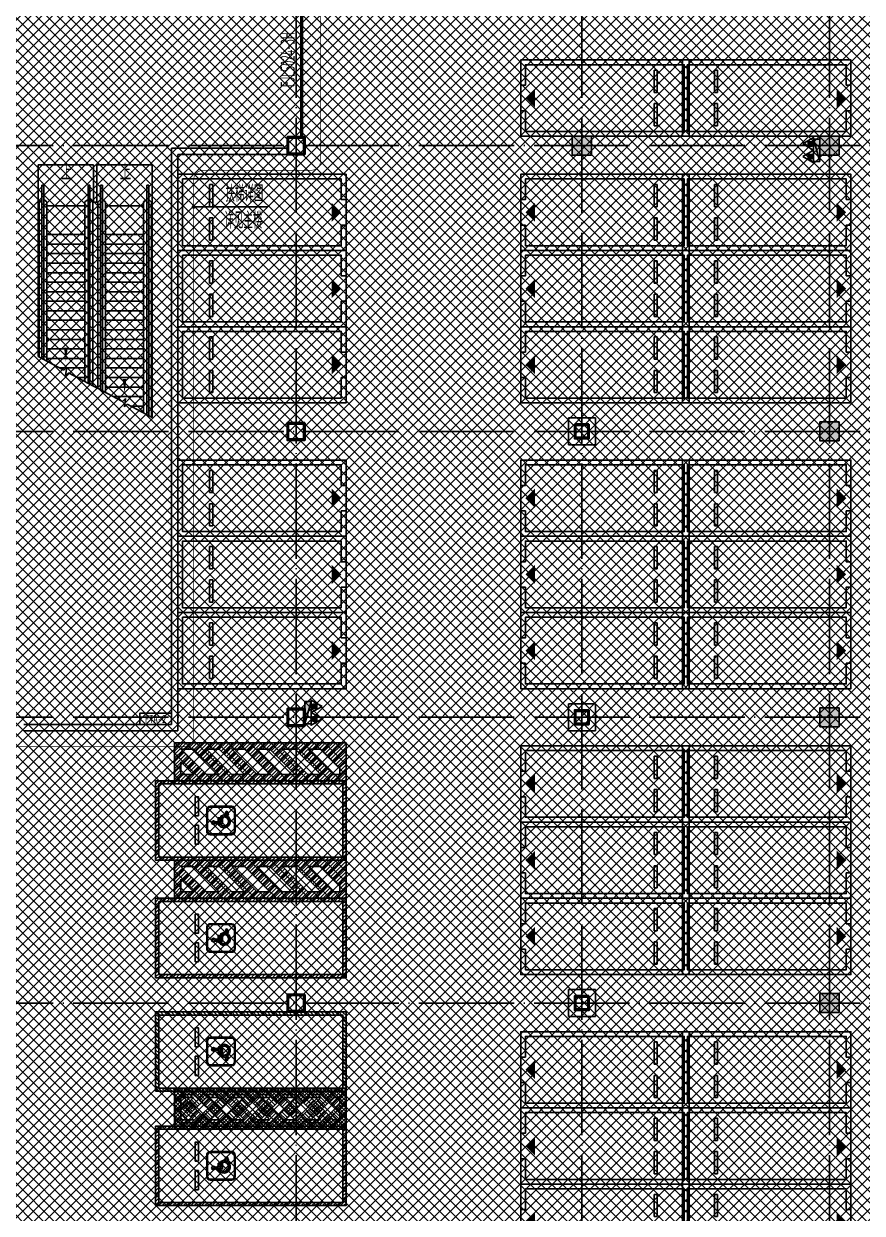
# Model space of a CAD drawing. Extents: x -473190 to 2138458, y -81875 to 2633646.
# Drawn here: x 513762 to 540167, y 46576 to 84030 of the extents above; entities that cross this region are included whole.
import ezdxf
from ezdxf.enums import TextEntityAlignment as Align

# ---------------------------------------------------------------- set-up
doc = ezdxf.new("R2010")
doc.units = 0
doc.header["$LTSCALE"] = 1000
doc.linetypes.add('DASH', pattern=[0.35, 0.25, -0.1])
doc.linetypes.add('DOTE', pattern=[2.42, 2, -0.2, 0.02, -0.2])
for name, color, linetype in [('00-停车位', 67, 'Continuous'), ('3', 7, 'Continuous'), ('A-COLUMN', 2, 'Continuous'), ('A-EVTR', 3, 'Continuous'), ('A-WALL', 2, 'Continuous'), ('car', 252, 'Continuous'), ('DIM_LEAD', 3, 'Continuous'), ('DIM_SYMB', 3, 'Continuous'), ('DOOR_FIRE', 4, 'Continuous'), ('DOOR_FIRE_TEXT', 7, 'Continuous'), ('DOTE', 1, 'DOTE'), ('PUB_HATCH', 8, 'Continuous'), ('PUB_TEXT', 7, 'Continuous'), ('RF-QT', 30, 'Continuous'), ('SRC-03F$0$A-SYMB-NUMB-T', 4, 'Continuous'), ('SRC-03F$0$A-WALL', 7, 'Continuous'), ('W-EQUIP_消火栓', 7, 'Continuous'), ('W-EQUIP_灭火器', 7, 'Continuous'), ('索引线', 252, 'Continuous')]:
    doc.layers.add(name, color=color, linetype=linetype)
doc.layers.add('钢柱', color=51, linetype='Continuous', lineweight=35)
doc.styles.add('8B2_01', font='simhei.ttf', dxfattribs={"width": 0.8})
doc.styles.add('8B2_02', font='tssdeng.shx', dxfattribs={"width": 0.6, "bigfont": 'TSSDCHN.shx'})
doc.styles.add('_TCH_DIM', font='SIMPLEX', dxfattribs={"bigfont": 'GBCBIG'})
doc.styles.add('_TCH_WINDOW', font='tssdeng.shx', dxfattribs={"width": 0.8, "height": 3.5, "bigfont": 'tssdchn.shx'})
doc.styles.add('SRC-03F$0$ECADI-TXT', font='simplex.shx', dxfattribs={"bigfont": 'hztxt.shx'})
pattern_1 = [(45, (-1868267.6, 386048.79), (-56.1266008, 56.1266008), [])]
pattern_2 = [(45, (-1051447.4, 216448.07), (-31.571213, 31.571213), [])]

# ---------------------------------------------------------------- blocks, each defined once
blk = doc.blocks.new('车位2400x5300')
at = {"layer": '00-停车位', "color": 251}
for p, q in [((-875, -1000), (-175, -1000)), ((-875, -1100), (-875, -1000)), ((-875, -1100), (-175, -1100)), ((-175, -1100), (-175, -1000)), ((175, -1000), (875, -1000)), ((175, -1100), (175, -1000)), ((175, -1100), (875, -1100)), ((875, -1100), (875, -1000)), ((400, -5300), (-400, -5300))]:
    blk.add_line(p, q, dxfattribs=at)
blk.add_lwpolyline([(400, -5150), (400, -5300), (1200, -5300), (1200, 0), (-1200, 0), (-1200, -5300), (-400, -5300), (-400, -5150), (-1050, -5150), (-1050, -150), (1050, -150), (1050, -5150), (400, -5150)], dxfattribs=at)
blk.add_lwpolyline([(0, -5150, 0, 600, 0), (0, -4850, 600, 600, 0)], format="xyseb", dxfattribs=at)
blk = doc.blocks.new('A$C00330F2E')
at = {"layer": 'A-COLUMN'}
for p, q in [((58875, -80900), (58025, -80900)), ((58025, -80900), (58025, -81750)), ((58875, -81750), (58875, -80900)), ((58025, -81750), (58875, -81750)), ((58875, -89900), (58025, -89900)), ((58025, -89900), (58025, -90750)), ((58875, -90750), (58875, -89900)), ((58025, -90750), (58875, -90750)), ((58875, -98900), (58025, -98900)), ((58025, -98900), (58025, -99750)), ((58875, -99750), (58875, -98900)), ((58025, -99750), (58875, -99750))]:
    blk.add_line(p, q, dxfattribs=at)
at = {"layer": '钢柱', "color": 4, "lineweight": 35}
for points in [[(49725, -72050), (49175, -72050), (49175, -72600), (49725, -72600)], [(49695, -72570), (49205, -72570), (49205, -72080), (49695, -72080)], [(49725, -81050), (49175, -81050), (49175, -81600), (49725, -81600)], [(49695, -81570), (49205, -81570), (49205, -81080), (49695, -81080)], [(58675, -81100), (58225, -81100), (58225, -81550), (58675, -81550)], [(58645, -81520), (58255, -81520), (58255, -81130), (58645, -81130)], [(49725, -90050), (49175, -90050), (49175, -90600), (49725, -90600)], [(49695, -90570), (49205, -90570), (49205, -90080), (49695, -90080)], [(58675, -90100), (58225, -90100), (58225, -90550), (58675, -90550)], [(58645, -90520), (58255, -90520), (58255, -90130), (58645, -90130)], [(49725, -99050), (49175, -99050), (49175, -99600), (49725, -99600)], [(49695, -99570), (49205, -99570), (49205, -99080), (49695, -99080)], [(58675, -99100), (58225, -99100), (58225, -99550), (58675, -99550)], [(58645, -99520), (58255, -99520), (58255, -99130), (58645, -99130)]]:
    blk.add_lwpolyline(points, close=True, dxfattribs=at)
blk = doc.blocks.new('A$C4F5A101F')
at = {"layer": 'DOTE', "color": 16, "linetype": 'DOTE', "ltscale": 1.5}
for p, q in [((-207339.7, 16373.7), (-207339.7, -213765.2)), ((-198339.7, 16373.7), (-198339.7, -213765.2)), ((-297848.4, -75257.4), (-173939.7, -75257.4)), ((-297848.4, -84257.4), (-173939.7, -84257.4)), ((-297848.4, -93257.4), (-173939.7, -93257.4)), ((-297848.4, -102257.4), (-173939.7, -102257.4))]:
    blk.add_line(p, q, dxfattribs=at)
at = {"layer": 'DOTE', "color": 127, "linetype": 'DOTE', "ltscale": 1.5}
blk.add_line((-190539.7, 16373.7), (-190539.7, -213765.2), dxfattribs=at)
blk = doc.blocks.new('SRC-03F$0$ECADI-TAG-CODE')
at = {"layer": 'SRC-03F$0$A-SYMB-NUMB-T', "color": 1}
blk.add_lwpolyline([(3.41, 8.1), (13.41, 8.1), (13.41, 4.6), (3.41, 4.6)], close=True, dxfattribs=at)
at = {"layer": 'SRC-03F$0$A-SYMB-NUMB-T', "style": 'SRC-03F$0$ECADI-TXT', "width": 0.7}
blk.add_attdef('CODE', text='', height=2.5, dxfattribs=at).set_placement((8.41, 6.35), align=Align.MIDDLE_CENTER)
blk = doc.blocks.new('A$C45867796')
at = {"layer": '3'}
h = blk.add_hatch(dxfattribs=at)
h.set_pattern_fill('ANSI31', color=252, scale=50)
h.set_pattern_definition(pattern_1)
h.paths.add_polyline_path([(-2500, 0), (-2500, -6000), (0, -6000), (0, 0)])
h.paths.add_polyline_path([(-100, -100), (-100, -5900), (-2400, -5900), (-2400, -100)], flags=16)
h.paths.add_polyline_path([(-1400, -1250), (-1400, -1350), (-2000, -1350), (-2000, -1250)], flags=0)
h.paths.add_polyline_path([(-1100, -1250), (-500, -1250), (-500, -1350), (-1100, -1350)], flags=0)
h = blk.add_hatch(dxfattribs=at)
h.set_pattern_fill('ANSI31', color=252, scale=50)
h.set_pattern_definition(pattern_1)
h.paths.add_polyline_path([(-2500, -600), (-3700, -600), (-3700, -6000), (-2500, -6000)])
h.paths.add_polyline_path([(-2700, -1200), (-3100, -800), (-2700, -800)], flags=16)
h.paths.add_polyline_path([(-2700, -1600), (-2700, -2000), (-3500, -1200), (-3500, -800)], flags=16)
h.paths.add_polyline_path([(-2700, -2400), (-2700, -2800), (-3500, -2000), (-3500, -1600)], flags=16)
h.paths.add_polyline_path([(-3500, -2400), (-2700, -3200), (-2700, -3600), (-3500, -2800)], flags=16)
h.paths.add_polyline_path([(-3500, -3200), (-2700, -4000), (-2700, -4400), (-3500, -3600)], flags=16)
h.paths.add_polyline_path([(-3500, -4000), (-2700, -4800), (-2700, -5200), (-3500, -4400)], flags=16)
h.paths.add_polyline_path([(-3500, -4800), (-2700, -5600), (-2700, -5800), (-2900, -5800), (-3500, -5200)], flags=16)
h = blk.add_hatch(dxfattribs=at)
h.set_pattern_fill('ANSI31', color=252, scale=28.125)
h.set_pattern_definition(pattern_2)
h.paths.add_polyline_path([(-1588, -1610, 0.414214), (-1700, -1723), (-1699, -2398, 0.414214), (-1587, -2510), (-912, -2510, 0.414214), (-799, -2397), (-800, -1722, 0.414214), (-912, -1610)])
h.paths.add_polyline_path([(-912, -1638, -0.414214), (-828, -1722), (-827, -2397, -0.414214), (-912, -2482), (-1587, -2482, -0.414214), (-1671, -2398), (-1672, -1723, -0.414214), (-1587, -1638)], flags=16)
h.paths.add_polyline_path([(-1124, -1823, -0.272227), (-1153, -1873), (-1153, -1967, -1.512659), (-1401, -2238), (-1426, -2296), (-1539, -2254), (-1520, -2201), (-1457, -2224), (-1384, -2055), (-1210, -2055), (-1210, -2030), (-1333, -2030), (-1333, -1974), (-1210, -1974), (-1210, -1874, -0.272651), (-1240, -1823, -1)], flags=0)
h = blk.add_hatch(dxfattribs=at)
h.set_pattern_fill('ANSI31', color=252, scale=28.125)
h.set_pattern_definition(pattern_2)
h.paths.add_polyline_path([(-1124, -1823, 1), (-1240, -1823, 1)])
h = blk.add_hatch(dxfattribs=at)
h.set_pattern_fill('ANSI31', color=252, scale=28.125)
h.set_pattern_definition(pattern_2)
h.paths.add_polyline_path([(-1210, -1974), (-1333, -1974), (-1333, -2030), (-1210, -2030), (-1210, -2055), (-1384, -2055), (-1457, -2224), (-1520, -2201), (-1539, -2254), (-1426, -2296), (-1347, -2111), (-1153, -2111), (-1153, -1873, -0.259), (-1210, -1874)])
h = blk.add_hatch(dxfattribs=at)
h.set_pattern_fill('ANSI31', color=252, scale=28.125)
h.set_pattern_definition(pattern_2)
h.paths.add_polyline_path([(-1363, -2149), (-1401, -2238, 1.512659), (-1153, -1967), (-1153, -2028, -1.826155)])
at = {"layer": 'car', "color": 8}
for p, q in [((-3500, -800), (-2700, -1600)), ((-2700, -1200), (-3100, -800)), ((-3500, -1200), (-2700, -2000)), ((-3500, -1600), (-2700, -2400)), ((-3500, -2000), (-2700, -2800)), ((-3500, -2400), (-2700, -3200)), ((-3500, -2800), (-2700, -3600)), ((-3500, -3200), (-2700, -4000)), ((-3500, -3600), (-2700, -4400)), ((-3500, -4000), (-2700, -4800)), ((-3500, -4400), (-2700, -5200)), ((-3500, -4800), (-2700, -5600))]:
    blk.add_line(p, q, dxfattribs=at)
at = {"layer": 'car', "ltscale": 0.5}
for p, q in [((-1539, -2254), (-1520, -2201)), ((-1210, -1974), (-1333, -1974)), ((-1333, -2030), (-1333, -1974)), ((-1210, -2030), (-1333, -2030))]:
    blk.add_line(p, q, dxfattribs=at)
for points in [[(-2500, 0), (0, 0), (0, -6000), (0, -6000), (-2500, -6000)], [(-2400, -100), (-100, -100), (-100, -5900), (-2400, -5900)], [(-3700, -600), (-2500, -600), (-2500, -6000), (-3700, -6000)], [(-1400, -1250), (-2000, -1250), (-2000, -1350), (-1400, -1350)], [(-1100, -1250), (-500, -1250), (-500, -1350), (-1100, -1350)]]:
    blk.add_lwpolyline(points, close=True, dxfattribs=at)
at = {"layer": 'car', "color": 8}
for points in [[(-3500, -800), (-3500, -1200)], [(-2700, -1200), (-2700, -800), (-3100, -800)], [(-3500, -1600), (-3500, -2000)], [(-2700, -2000), (-2700, -1600)], [(-3500, -2400), (-3500, -2800)], [(-2700, -2800), (-2700, -2400)], [(-3500, -3200), (-3500, -3600)], [(-2700, -3600), (-2700, -3200)], [(-3500, -4000), (-3500, -4400)], [(-2700, -4400), (-2700, -4000)], [(-3500, -4800), (-3500, -5200)], [(-2700, -5200), (-2700, -4800)], [(-3500, -5200), (-2900, -5800), (-2700, -5800), (-2700, -5600)]]:
    blk.add_lwpolyline(points, dxfattribs=at)
at = {"layer": 'car', "ltscale": 0.5}
for points in [[(-1587, -2510), (-912, -2510, 0.414214), (-799, -2397), (-800, -1722, 0.414214), (-912, -1610), (-1588, -1610, 0.414214), (-1700, -1723), (-1699, -2398, 0.414214)], [(-1587, -2482), (-912, -2482, 0.414214), (-827, -2397), (-828, -1722, 0.414214), (-912, -1638), (-1587, -1638, 0.414214), (-1672, -1723), (-1671, -2398, 0.414214)]]:
    blk.add_lwpolyline(points, format="xyb", close=True, dxfattribs=at)
for points in [[(-1153, -1873), (-1153, -2111), (-1347, -2111), (-1426, -2296), (-1539, -2254)], [(-1210, -2030), (-1210, -2055), (-1384, -2055), (-1457, -2224), (-1520, -2201)], [(-1210, -1874), (-1210, -1974)]]:
    blk.add_lwpolyline(points, dxfattribs=at)
blk.add_circle((-1182, -1823), 57.9, dxfattribs=at)
for radius, start, end in [(200, 204.5041, 70.6314), (143, 177.3017, 62.4815)]:
    blk.add_arc((-1220, -2155), radius, start, end, dxfattribs=at)
blk = doc.blocks.new('$TwtSys$00000434')
for p, q in [((-0.5, 0.5), (-0.5, -0.5)), ((-0.5, -0.5), (0.5, 0.5)), ((0.5, 0.5), (-0.5, 0.5)), ((0.5, -0.5), (0.5, 0.5)), ((-0.5, -0.5), (0.5, -0.5))]:
    blk.add_line(p, q)
blk.add_solid([(0.5, -0.5), (0.5, 0.5), (-0.5, -0.5)])
blk = doc.blocks.new('$TwtSys$00000546')
h = blk.add_hatch()
h.set_pattern_fill('ANSI31', color=256, scale=200, style=0)
h.set_pattern_definition([(45, (-38543.802, -6670.83), (-17.67767, 17.67767), [])])
h.paths.add_polyline_path([(-65, 174), (65, 174), (65, 44), (-65, 44)])
for points in [[(0, 344), (-198, 0), (198, 0)], [(-65, 174), (65, 174), (65, 44), (-65, 44)]]:
    blk.add_lwpolyline(points, close=True)
blk = doc.blocks.new('ADFASDF')
h = blk.add_hatch()
h.set_pattern_fill('ANSI37', color=8, scale=150)
h.set_pattern_definition([(45, (0, 0), (-168.3798, 168.3798), []), (135, (0, 0), (-168.3798, -168.3798), [])])
h.paths.add_polyline_path([(521397, 239186), (521397, 224886), (539697, 224886), (539697, 169261), (524947, 169261), (524947, 171211), (527822, 171211), (527922, 176611), (501318, 176611), (501125, 109884), (530547, 109887), (530547, 107449), (538188, 100503), (536147, 98236), (540086, 94690), (517812, 69953), (517812, 59790), (482108, 20136), (405247, 20136), (405247, 26086), (391997, 40436), (391997, 64736), (399997, 64738), (399997, 239186), (409022, 239186)])
blk = doc.blocks.new('$DorLib2D$00000213')
at = {"color": 0, "linetype": 'DASH', "const_width": 0.02}
blk.add_lwpolyline([(0.5, 0), (-0.5, 0)], dxfattribs=at)
blk = doc.blocks.new('_FZH')
blk.add_lwpolyline([(-0.5, -0.5), (0.5, -0.5), (0.5, 0.5), (-0.5, 0.5)], close=True)
at = {"layer": 'PUB_HATCH'}
blk.add_solid([(-0.5, -0.5), (0.5, -0.5), (-0.5, 0.5), (0.5, 0.5)], dxfattribs=at)

msp = doc.modelspace()

# ---------------------------------------------------------------- linework, layer by layer
at = {"layer": 'A-COLUMN'}
for p, q in [((522612.2, 80467.4), (522062.2, 80467.4)), ((522062.2, 80467.4), (522062.2, 79917.4)), ((522612.2, 79917.4), (522612.2, 80467.4)), ((522062.2, 79917.4), (522612.2, 79917.4))]:
    msp.add_line(p, q, dxfattribs=at)
at = {"layer": 'A-EVTR'}
for p, q in [((515962.2, 79592.4), (514214.2, 79592.4)), ((514214.2, 79592.4), (514214.2, 73552.4)), ((515962.2, 79592.4), (515962.2, 78411.9)), ((517810.2, 79592.4), (516062.2, 79592.4)), ((516062.2, 79592.4), (516062.2, 78411.9)), ((517810.2, 71632.4), (517810.2, 79592.4)), ((514329.2, 73491), (514329.2, 78947.9)), ((514329.2, 78947.9), (514389.2, 78947.9)), ((514389.2, 78947.9), (514389.2, 73458.9)), ((515787.2, 78947.9), (515847.2, 78947.9)), ((515787.2, 72712.5), (515787.2, 78947.9)), ((515847.2, 78947.9), (515847.2, 72680.5)), ((516177.2, 72504.3), (516177.2, 78947.9)), ((516177.2, 78947.9), (516237.2, 78947.9)), ((516237.2, 78947.9), (516237.2, 72472.2)), ((517635.2, 78947.9), (517695.2, 78947.9)), ((517635.2, 71725.8), (517635.2, 78947.9)), ((517695.2, 78947.9), (517695.2, 71693.8)), ((514243.2, 78411.9), (514329.2, 78497.9)), ((514243.2, 73536.9), (514243.2, 78411.9)), ((514488.2, 78425.1), (514389.2, 78497.9)), ((514488.2, 73406.1), (514488.2, 78425.1)), ((515688.2, 78292.4), (514488.2, 78292.4)), ((515787.2, 78497.9), (515688.2, 78425.1)), ((515688.2, 78425.1), (515688.2, 72765.4)), ((515847.2, 78497.9), (515933.2, 78411.9)), ((516091.2, 78411.9), (515933.2, 78411.9)), ((515933.2, 78411.9), (515933.2, 72634.5)), ((516091.2, 78411.9), (516177.2, 78497.9)), ((516091.2, 72550.2), (516091.2, 78411.9)), ((516336.2, 78425.1), (516237.2, 78497.9)), ((516336.2, 72419.4), (516336.2, 78425.1)), ((517536.2, 78292.4), (516336.2, 78292.4)), ((517635.2, 78497.9), (517536.2, 78425.1)), ((517536.2, 78425.1), (517536.2, 71778.7)), ((517695.2, 78497.9), (517781.2, 78411.9)), ((517781.2, 78411.9), (517781.2, 71647.8)), ((514488.2, 77392.4), (514488.2, 73406.1)), ((515688.2, 77392.4), (514488.2, 77392.4)), ((514488.2, 77392.4), (515688.2, 77392.4)), ((515688.2, 77392.4), (515688.2, 72765.4)), ((516336.2, 77392.4), (516336.2, 72419.4)), ((517536.2, 77392.4), (516336.2, 77392.4)), ((516336.2, 77392.4), (517536.2, 77392.4)), ((517536.2, 77392.4), (517536.2, 71778.7)), ((515688.2, 77092.4), (514488.2, 77092.4)), ((515688.2, 76792.4), (514488.2, 76792.4)), ((517536.2, 77092.4), (516336.2, 77092.4)), ((517536.2, 76792.4), (516336.2, 76792.4)), ((515688.2, 76492.4), (514488.2, 76492.4)), ((517536.2, 76492.4), (516336.2, 76492.4)), ((515688.2, 76192.4), (514488.2, 76192.4)), ((517536.2, 76192.4), (516336.2, 76192.4)), ((515688.2, 75892.4), (514488.2, 75892.4)), ((517536.2, 75892.4), (516336.2, 75892.4)), ((515688.2, 75592.4), (514488.2, 75592.4)), ((515688.2, 75292.4), (514488.2, 75292.4)), ((517536.2, 75592.4), (516336.2, 75592.4)), ((517536.2, 75292.4), (516336.2, 75292.4)), ((515688.2, 74992.4), (514488.2, 74992.4)), ((517536.2, 74992.4), (516336.2, 74992.4)), ((515688.2, 74692.4), (514488.2, 74692.4)), ((517536.2, 74692.4), (516336.2, 74692.4)), ((515688.2, 74392.4), (514488.2, 74392.4)), ((517536.2, 74392.4), (516336.2, 74392.4)), ((515688.2, 74092.4), (514488.2, 74092.4)), ((515688.2, 73792.4), (514488.2, 73792.4)), ((517536.2, 74092.4), (516336.2, 74092.4)), ((517536.2, 73792.4), (516336.2, 73792.4)), ((514214.2, 73552.4), (515026.6, 73118.6)), ((515688.2, 73492.4), (514488.2, 73492.4)), ((517536.2, 73492.4), (516336.2, 73492.4)), ((515095.6, 73192.4), (514888.5, 73192.4)), ((515026.6, 73118.6), (515118.8, 73217.2)), ((515118.8, 73217.2), (515080.9, 72950.9)), ((515080.9, 72950.9), (515167.5, 73043.4)), ((515688.2, 73192.4), (515115.3, 73192.4)), ((515167.5, 73043.4), (515962.2, 72619.1)), ((517536.2, 73192.4), (516336.2, 73192.4)), ((515688.2, 72892.4), (515450.4, 72892.4)), ((517536.2, 72892.4), (516336.2, 72892.4)), ((515962.2, 72619.1), (516062.2, 72565.7)), ((516062.2, 72565.7), (516874.6, 72131.9)), ((517536.2, 72592.4), (516336.2, 72592.4)), ((517536.2, 72292.4), (516574.1, 72292.4)), ((516874.6, 72131.9), (516966.8, 72230.5)), ((516966.8, 72230.5), (516928.9, 71964.2)), ((516928.9, 71964.2), (517015.5, 72056.7)), ((516955.3, 71992.4), (516932.9, 71992.4)), ((517015.5, 72056.7), (517810.2, 71632.4)), ((517536.2, 71992.4), (517136, 71992.4))]:
    msp.add_line(p, q, dxfattribs=at)
at = {"layer": 'A-WALL'}
for p, q in [((518412.2, 61967.4), (518412.2, 80117.4)), ((518412.2, 80117.4), (522062.2, 80117.4)), ((518612.2, 61767.4), (518612.2, 79917.4)), ((518612.2, 79917.4), (522062.2, 79917.4)), ((513762.2, 61967.4), (518412.2, 61967.4)), ((513762.2, 61767.4), (518612.2, 61767.4))]:
    msp.add_line(p, q, dxfattribs=at)
at = {"layer": 'DIM_LEAD'}
for p, q in [((519112.4, 78261.3), (520067.2, 78261.3)), ((519112.4, 78261.3), (520067.2, 78261.3)), ((519112.4, 78261.3), (520067.2, 78261.3)), ((519112.4, 78261.3), (520067.2, 78261.3)), ((520067.2, 78261.3), (521452.1, 78261.3))]:
    msp.add_line(p, q, dxfattribs=at)
at = {"layer": 'DIM_LEAD', "const_width": 60}
msp.add_lwpolyline([(519082.4, 78261.3, 1), (519142.4, 78261.3, 1)], format="xyb", close=True, dxfattribs=at)
msp.add_lwpolyline([(519082.4, 78261.3, 1), (519142.4, 78261.3, 1)], format="xyb", close=True, dxfattribs=at)
msp.add_lwpolyline([(519082.4, 78261.3, 1), (519142.4, 78261.3, 1)], format="xyb", close=True, dxfattribs=at)
msp.add_lwpolyline([(519082.4, 78261.3, 1), (519142.4, 78261.3, 1)], format="xyb", close=True, dxfattribs=at)
at = {"layer": 'DIM_SYMB'}
for points in [[(515088.2, 78947.9, 0, 0, 0), (515088.2, 73385.7, 0, 120, 0), (515088.2, 73835.7, 0, 0, 0)], [(516936.2, 78947.9, 0, 0, 0), (516936.2, 72399, 0, 120, 0), (516936.2, 72849, 0, 0, 0)]]:
    msp.add_lwpolyline(points, format="xyseb", dxfattribs=at)
at = {"layer": '索引线', "linetype": 'DASH', "const_width": 20}
msp.add_lwpolyline([(513062.2, 85867.4), (513062.2, 61567.4, 0.4142136), (513362.2, 61267.4), (518812.2, 61267.4, 0.4142136), (519112.2, 61567.4), (519112.2, 79117.4, -0.4142136), (519412.2, 79417.4), (522812.2, 79417.4, 0.4142348), (523112.2, 79717.4), (523111.8, 85867.4, 0.4141923), (522811.8, 86167.4), (513362.2, 86167.4, 0.4142136)], format="xyb", close=True, dxfattribs=at)

# ---------------------------------------------------------------- block references
for name, p in [('ADFASDF', (49490, -74243.9)), ('A$C00330F2E', (472887.2, 152517.4)), ('A$C00330F2E', (472887.2, 152517.4))]:
    msp.add_blockref(name, p)
at = {"layer": '00-停车位'}
for p, rotation in [((534712.2, 81692.4), 270), ((534512.2, 81692.4), 90), ((534712.2, 78092.4), 270), ((534512.2, 78092.4), 90), ((534712.2, 75692.4), 270), ((534512.2, 75692.4), 90), ((534712.2, 73292.4), 270), ((534512.2, 73292.4), 90), ((534712.2, 69092.4), 270), ((534512.2, 69092.4), 90), ((534712.2, 66692.4), 270), ((534512.2, 66692.4), 90), ((534712.2, 64292.4), 270), ((534512.2, 64292.4), 90), ((534712.2, 60092.4), 270), ((534512.2, 60092.4), 90), ((534712.2, 57692.4), 270), ((534512.2, 57692.4), 90), ((534712.2, 55292.4), 270), ((534512.2, 55292.4), 90), ((534712.2, 51092.4), 270), ((534512.2, 51092.4), 90), ((534712.2, 48692.4), 270), ((534512.2, 48692.4), 90), ((534712.2, 46292.4), 270), ((534512.2, 46292.4), 90)]:
    msp.add_blockref('车位2400x5300', p, dxfattribs=dict(at, rotation=rotation))
at = {"layer": '00-停车位', "xscale": -1, "rotation": 90}
for p in [(518612.2, 78092.4), (518612.2, 75692.4), (518612.2, 73292.4), (518612.2, 69092.4), (518612.2, 66692.4), (518612.2, 64292.4)]:
    msp.add_blockref('车位2400x5300', p, dxfattribs=at)
at = {"layer": '3', "xscale": -1, "rotation": 90}
for p in [(517912.2, 57692.4), (517912.2, 53992.4), (517912.2, 46817.4)]:
    msp.add_blockref('A$C45867796', p, dxfattribs=at)
at = {"layer": '3', "rotation": 90.00000000000001}
msp.add_blockref('A$C45867796', (517912.2, 52917.4), dxfattribs=at)
at = {"layer": 'A-COLUMN', "xscale": 600, "yscale": 600, "zscale": 600, "rotation": 90}
for p in [(531337.2, 80192.4), (539137.2, 80192.4), (539137.2, 71192.4), (539137.2, 62192.4), (539137.2, 53192.4)]:
    msp.add_blockref('_FZH', p, dxfattribs=at)
at = {"layer": 'DOOR_FIRE'}
ref = msp.add_blockref('$DorLib2D$00000213', (522511.8, 82967.4), dxfattribs=dict(at, xscale=-5000, yscale=-5000, zscale=200, rotation=90))
ref.add_attrib('A', 'FJL5024-3H', (522296, 82039.5), dxfattribs={"layer": 'DOOR_FIRE_TEXT', "height": 446.25, "rotation": 90, "style": '_TCH_WINDOW', "width": 0.564706})
at = {"layer": 'RF-QT'}
msp.add_blockref('A$C4F5A101F', (729676.9, 155449.8), dxfattribs=at)
at = {"layer": 'SRC-03F$0$A-WALL'}
ref = msp.add_blockref('SRC-03F$0$ECADI-TAG-CODE', (518753.1, 61507.4), dxfattribs=dict(at, xscale=-100, yscale=100, zscale=100))
ref.add_attrib('CODE', 'FTA-2', dxfattribs={"layer": 'SRC-03F$0$A-SYMB-NUMB-T', "height": 250, "style": '8B2_01', "width": 0.8}).set_placement((517912.2, 62142.4), align=Align.MIDDLE_CENTER)
at = {"layer": 'W-EQUIP_消火栓', "yscale": 200, "zscale": 700}
for p, xscale, rotation in [((538737.2, 80047.9), 700, 90), ((522712.2, 62338.3), -700, 270)]:
    msp.add_blockref('$TwtSys$00000434', p, dxfattribs=dict(at, xscale=xscale, rotation=rotation))
at = {"layer": 'W-EQUIP_灭火器'}
for p, rotation in [((538637.2, 80246.3), 90), ((538637.2, 79849.6), 90), ((522812.2, 62536.7), 270), ((522812.2, 62139.9), 270)]:
    msp.add_blockref('$TwtSys$00000546', p, dxfattribs=dict(at, rotation=rotation))

# ---------------------------------------------------------------- texts
at = {"layer": 'PUB_TEXT', "style": '_TCH_DIM'}
for p in [(514931.8, 79105.4), (516779.8, 79105.4)]:
    msp.add_text('上', height=506.4, dxfattribs=at).set_placement(p)
at = {"layer": 'PUB_TEXT', "style": '8B2_02', "width": 0.6}
for s, p in [('扶梯详图', (520109, 78418.8)), ('详见主楼', (520079.2, 77578.8))]:
    msp.add_text(s, height=525, dxfattribs=at).set_placement(p)

doc.saveas('drawing.dxf')
